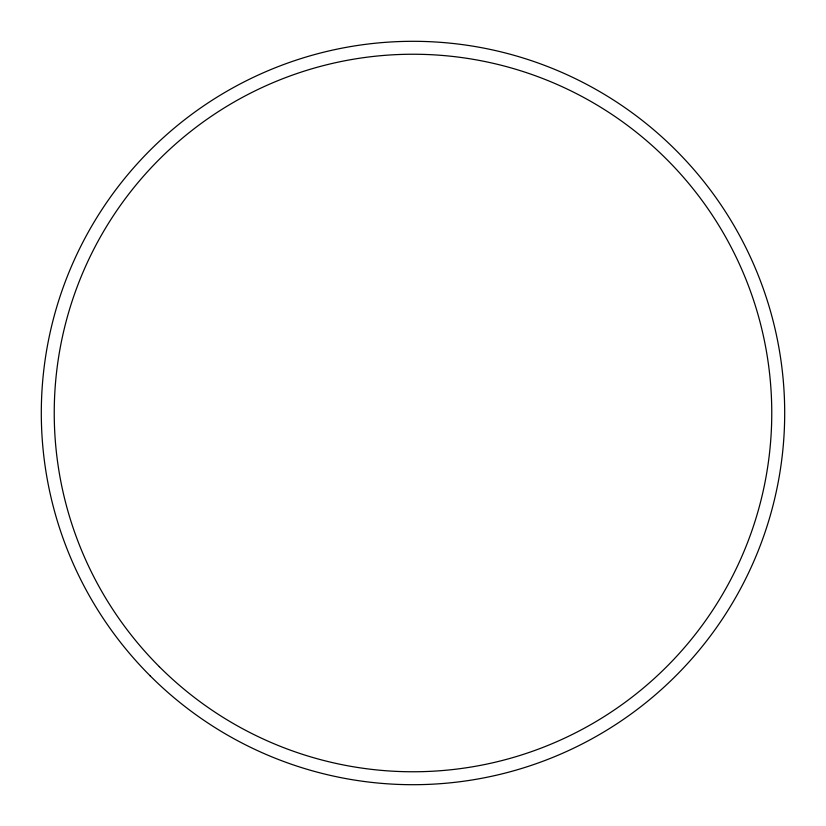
<?xml version="1.0" encoding="UTF-8"?>
<svg xmlns="http://www.w3.org/2000/svg" width="826" height="826" viewBox="0 0 826 826"><rect width="100%" height="100%" fill="white"/><g stroke="black" fill="none" stroke-linecap="round" stroke-linejoin="round"><path stroke-width="1.24" d="M150.167 675.833A371.7 371.7 0 0 0 772.031 509.198A371.7 371.7 0 0 0 316.802 53.969A371.7 371.7 0 0 0 150.167 675.833M159.315 666.685A358.763 358.763 0 0 0 759.538 505.853A358.763 358.763 0 0 0 320.147 66.462A358.763 358.763 0 0 0 159.315 666.685"/></g></svg>
